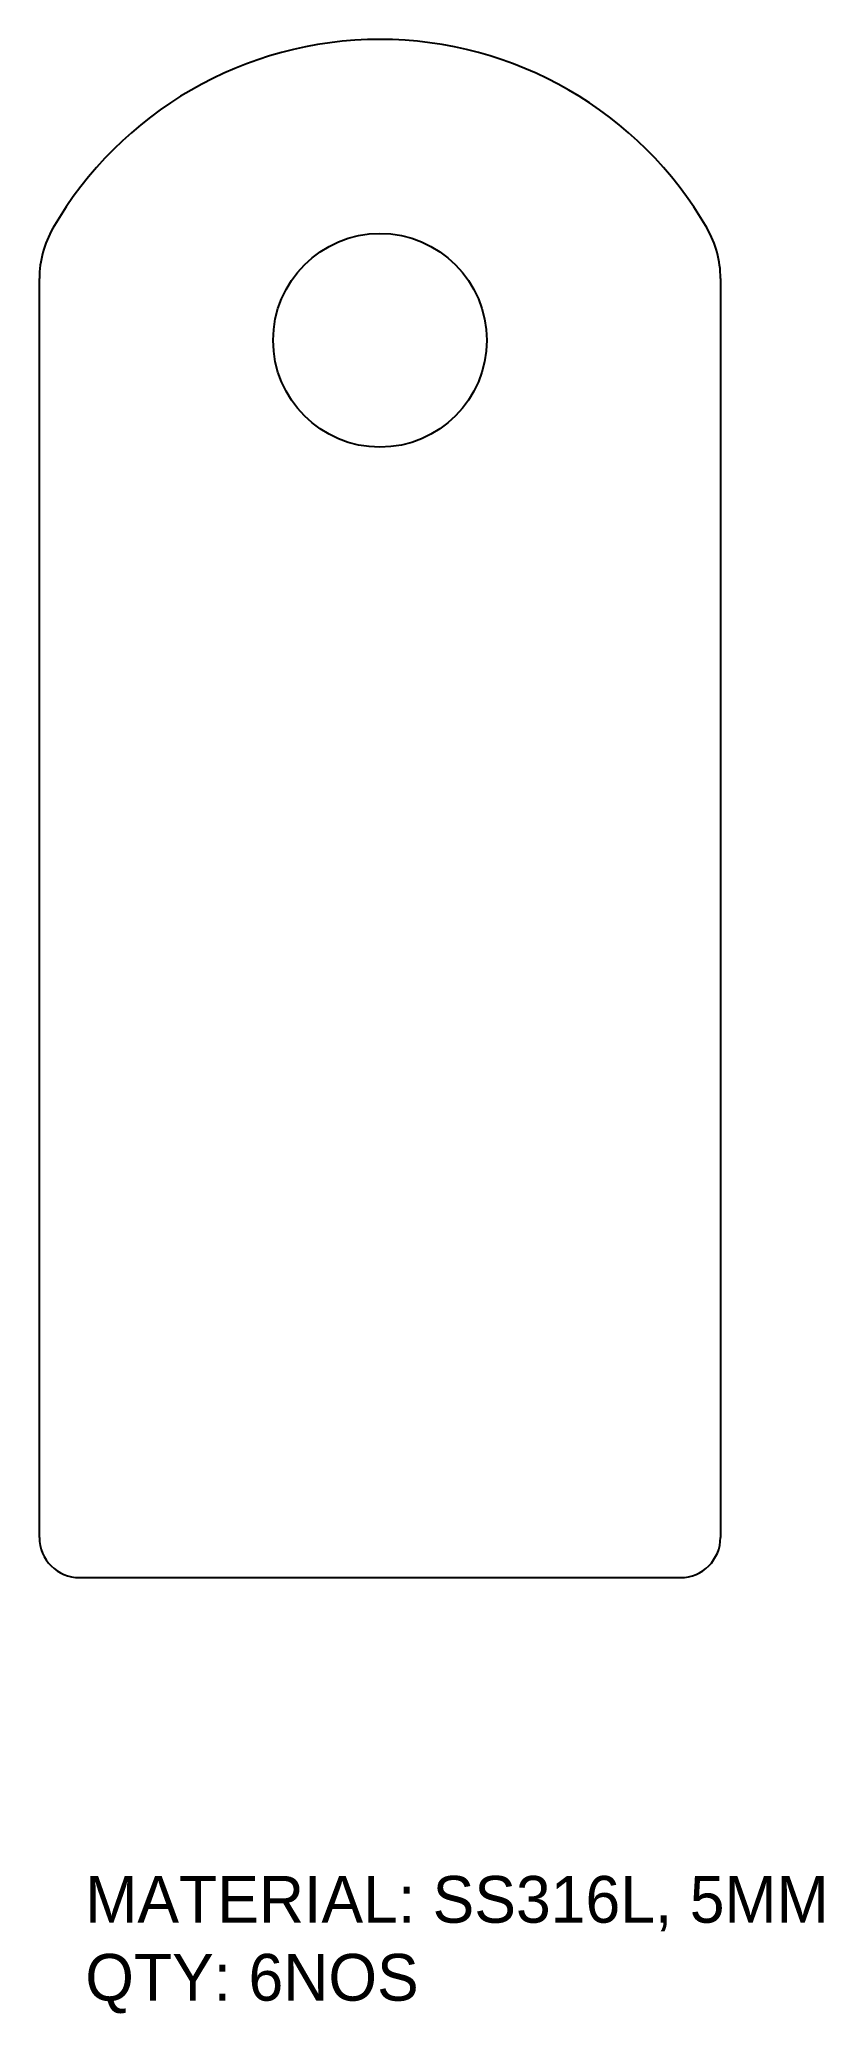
# Model space of a CAD drawing. Header units: millimetres. Extents: x 30 to 148, y 25 to 320.
import ezdxf

# ---------------------------------------------------------------- set-up
doc = ezdxf.new("R2010")
doc.units = ezdxf.units.MM
doc.layers.add('LaserCutting', color=3, linetype='Continuous')

msp = doc.modelspace()

# ---------------------------------------------------------------- linework, layer by layer
at = {"layer": 'LaserCutting', "linetype": 'Continuous', "lineweight": 25}
for p, q in [((30.23, 96.04), (30.23, 284.53)), ((132.23, 284.53), (132.23, 96.04)), ((36.23, 90.04), (126.23, 90.04))]:
    msp.add_line(p, q, dxfattribs=at)
msp.add_circle((81.23, 275.26), 16, dxfattribs=at)
for centre, radius, start, end in [((81.23, 263.71), 56.59, 30.0409, 149.9591), ((45.23, 284.53), 15, 149.9591, 180), ((117.23, 284.53), 15, 0, 30.0409), ((36.23, 96.04), 6, 180, 270), ((126.23, 96.04), 6, 270, 0)]:
    msp.add_arc(centre, radius, start, end, dxfattribs=at)

# ---------------------------------------------------------------- texts
at = {"insert": (37.1, 45.38), "char_height": 7, "width": 159.1915, "attachment_point": 1}
msp.add_mtext('{MATERIAL: SS316L, 5MM\\PQTY: 6NOS}', dxfattribs=at)

doc.saveas('drawing.dxf')
